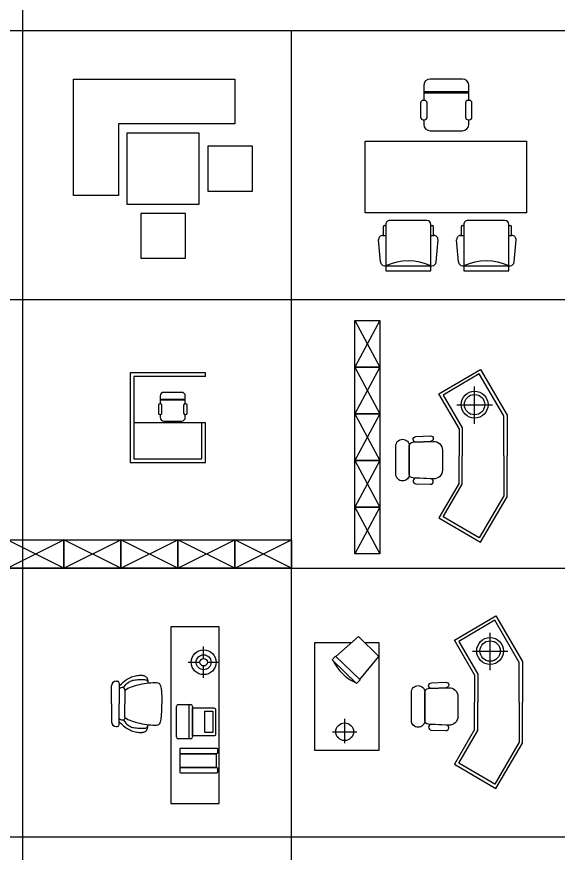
# Model space of a CAD drawing. Extents: x -72339 to 59654, y -38057 to 42097.
# Drawn here: x -66386 to -60337, y 20915 to 30251 of the extents above; entities that cross this region are included whole.
import ezdxf

# ---------------------------------------------------------------- set-up
doc = ezdxf.new("R2010")
doc.units = 0
doc.header["$MEASUREMENT"] = 0
doc.layers.get('0').update_dxf_attribs({"linetype": 'CONTINUOUS'})
doc.layers.add('FU', color=11, linetype='CONTINUOUS')
doc.layers.add('HUM', color=7, linetype='CONTINUOUS')
doc.styles.add('DIM', font='txt')

# ---------------------------------------------------------------- blocks, each defined once
blk = doc.blocks.new('电脑桌1')
for points in [[(226.1, 997.3), (0, 1385.1), (465, 1656.2), (761.4, 1147.7), (761.4, 692.6)], [(725.3, 692.6), (725.3, 1138), (452, 1606.9), (49.4, 1372.1), (262.2, 1007.1), (262.2, 692.6)], [(399.5, 1051.3), (399.5, 1466.8)], [(200.7, 1264.2), (598.3, 1264.2)], [(226.1, 997.3), (226.1, 692.6)], [(226.1, 387.8), (0, 0), (465, -271.1), (761.4, 237.4), (761.4, 692.6)], [(725.3, 692.6), (725.3, 247.2), (452, -221.7), (49.4, 13), (262.2, 378), (262.2, 692.6)], [(226.1, 387.8), (226.1, 692.6)]]:
    blk.add_lwpolyline(points)
for points in [[(-405.1, 878.4), (-405.1, 878.4, -0.414214), (-329.9, 803.2), (-329.9, 488.4, -0.414214), (-405.1, 413.1), (-405.1, 413.1, -0.414214), (-480.4, 488.4), (-480.4, 803.2, -0.414214)], [(-291.2, 845), (-61, 854.3, -0.426134), (40.1, 757.3), (40.1, 534.2, -0.426134), (-61, 437.2), (-291.2, 446.5, -0.402393), (-329.9, 486.8), (-329.9, 804.8, -0.402393)], [(-257.1, 909.2), (-94.9, 915.7, -0.414214), (-62.3, 885.7), (-62.3, 885.7, -0.414214), (-92.3, 853.1), (-254.6, 846.5, -0.414214), (-287.2, 876.5), (-287.2, 876.5, -0.414214)], [(-257.1, 382.4), (-94.9, 375.8, 0.414214), (-62.3, 405.9), (-62.3, 405.9, 0.414214), (-92.3, 438.5), (-254.6, 445.1, 0.414214), (-287.2, 415), (-287.2, 415, 0.414214)]]:
    blk.add_lwpolyline(points, format="xyb", close=True)
for radius in [149.8, 113.7]:
    blk.add_circle((399.5, 1264.2), radius)
blk = doc.blocks.new('电脑桌')
for points in [[(502.2, 791.3), (716.5, 1049.1), (486.8, 1272), (235.7, 1049.8)], [(192.4, 1011.6), (465.2, 746.9), (505.3, 788.3), (232.5, 1052.9)]]:
    blk.add_lwpolyline(points, close=True)
for points in [[(554.9, 1205.9), (714.4, 1205.9), (714.4, 0), (0, 0), (0, 1205.9), (412, 1205.9)], [(333.2, 84), (333.2, 354.1)], [(198.1, 210), (468.2, 210)]]:
    blk.add_lwpolyline(points)
blk.add_circle((333.2, 210), 99)
blk.add_arc((649.9, 1210.3), 490.2, 206.07379, 245.67272)
blk = doc.blocks.new('1049')
for p, q in [((-172.7, -355.1), (-172.7, -221)), ((-345.5, -396.6), (-214.2, -396.6)), ((-172.7, -570.4), (-172.7, -438.1)), ((-131.2, -396.6), (0, -396.6)), ((-1150.9, -609.4), (-1134.9, -609.4)), ((-1114.9, -629.4), (-1114.9, -860.9)), ((-1200.9, -860.9), (-1200.9, -659.4)), ((-1052.6, -708.2), (-1052.6, -860.9)), ((-1200.9, -860.9), (-1200.9, -1062.4)), ((-1114.9, -1092.4), (-1114.9, -860.9)), ((-1052.6, -1013.6), (-1052.6, -860.9)), ((-477, -1230.5), (-477, -890)), ((-457, -870), (-315.7, -870)), ((-337.8, -870), (-337.8, -1250.5)), ((-295.7, -890), (-295.7, -1230.5)), ((-1150.9, -1112.4), (-1134.9, -1112.4)), ((-315.7, -1250.5), (-457, -1250.5))]:
    blk.add_line(p, q)
for points in [[(-539.3, -1972.5), (0, -1972.5), (0, 0), (-539.3, 0)], [(-160.2, -943.2), (-68.7, -943.2), (-68.7, -1181), (-160.2, -1181)], [(-436.7, -1417), (-32, -1417), (-32, -1570.6), (-436.7, -1570.6)]]:
    blk.add_lwpolyline(points, close=True)
for points in [[(-1114.9, -658.8), (-1091.6, -636.8), (-1070.9, -618.4), (-1052.3, -603.3), (-1035.6, -591), (-1020.1, -581.1), (-1005.6, -573.1), (-991.6, -566.6), (-977.7, -561.2), (-963.5, -556.5), (-949.2, -552.4), (-934.9, -549), (-920.9, -546.2), (-907.2, -544.1), (-894, -542.6), (-881.6, -541.8), (-870.1, -541.7), (-859.7, -542.3), (-850.2, -543.5), (-841.8, -545.3), (-834.3, -547.7), (-827.7, -550.6), (-821.8, -553.9), (-816.8, -557.8), (-812.4, -562), (-808.7, -566.6), (-805.6, -571.8), (-802.9, -577.9), (-800.6, -585), (-798.6, -593.4), (-796.8, -603.4), (-795, -615.1), (-793.2, -628.9)], [(-1067.5, -680.5), (-1054.5, -661.6), (-1041.8, -645.9), (-1029.2, -632.9), (-1016.7, -622.4), (-1004.2, -614), (-991.4, -607.4), (-978.4, -602.3), (-965, -598.4), (-951.2, -595.4), (-937, -593.1), (-922.7, -591.5), (-908.4, -590.4), (-894.3, -589.7), (-880.5, -589.4), (-867.2, -589.3), (-854.5, -589.3), (-842.7, -589.3), (-831.9, -589.9), (-822, -591.3), (-813.3, -594.2), (-805.9, -598.8), (-799.9, -605.8), (-795.3, -615.4), (-792.3, -628.4)], [(-1052.6, -708.2), (-1036, -697), (-1017.9, -687), (-998.5, -677.9), (-977.7, -669.6), (-955.9, -662.2), (-933.1, -655.5), (-909.4, -649.5), (-884.9, -644), (-859.9, -639), (-834.7, -634.7), (-809.6, -630.9), (-785.2, -627.9), (-761.7, -625.6), (-739.6, -624.2), (-719.3, -623.7), (-701.2, -624.2), (-685.6, -626), (-672.5, -631.3), (-661.7, -642.1), (-653.1, -660.9), (-646.7, -689.8), (-642.2, -731.3), (-639.6, -787.6), (-638.8, -860.9)], [(-1052.6, -708.2), (-1054.5, -695.5), (-1059.8, -686.4), (-1067.5, -680.5), (-1076.9, -677.8), (-1087.1, -678), (-1097.4, -681.2), (-1106.9, -687), (-1114.9, -695.4)], [(-1052.6, -1013.6), (-1036, -1024.8), (-1017.9, -1034.8), (-998.5, -1044), (-977.7, -1052.2), (-955.9, -1059.6), (-933.1, -1066.3), (-909.4, -1072.4), (-884.9, -1077.8), (-859.9, -1082.8), (-834.7, -1087.1), (-809.6, -1090.9), (-785.2, -1093.9), (-761.7, -1096.2), (-739.6, -1097.6), (-719.3, -1098.1), (-701.2, -1097.6), (-685.6, -1095.8), (-672.5, -1090.6), (-661.7, -1079.7), (-653.1, -1061), (-646.7, -1032), (-642.2, -990.5), (-639.6, -934.3), (-638.8, -860.9)], [(-1052.6, -1013.6), (-1054.5, -1026.3), (-1059.8, -1035.5), (-1067.5, -1041.3), (-1076.9, -1044.1), (-1087.1, -1043.8), (-1097.4, -1040.7), (-1106.9, -1034.8), (-1114.9, -1026.5)], [(-1114.9, -1063), (-1091.6, -1085.1), (-1070.9, -1103.4), (-1052.3, -1118.5), (-1035.6, -1130.8), (-1020.1, -1140.7), (-1005.6, -1148.7), (-991.6, -1155.2), (-977.7, -1160.6), (-963.5, -1165.3), (-949.2, -1169.4), (-934.9, -1172.8), (-920.9, -1175.6), (-907.2, -1177.7), (-894, -1179.2), (-881.6, -1180), (-870.1, -1180.1), (-859.7, -1179.5), (-850.2, -1178.3), (-841.8, -1176.5), (-834.3, -1174.1), (-827.7, -1171.2), (-821.8, -1167.9), (-816.8, -1164.1), (-812.4, -1159.8), (-808.7, -1155.2), (-805.6, -1150), (-802.9, -1144), (-800.6, -1136.8), (-798.6, -1128.4), (-796.8, -1118.4), (-795, -1106.7), (-793.2, -1092.9)], [(-1067.5, -1041.3), (-1054.5, -1060.2), (-1041.8, -1075.9), (-1029.2, -1088.9), (-1016.7, -1099.4), (-1004.2, -1107.8), (-991.4, -1114.4), (-978.4, -1119.5), (-965, -1123.4), (-951.2, -1126.4), (-937, -1128.7), (-922.7, -1130.3), (-908.4, -1131.4), (-894.3, -1132.1), (-880.5, -1132.4), (-867.2, -1132.5), (-854.5, -1132.5), (-842.7, -1132.5), (-831.9, -1131.9), (-822, -1130.5), (-813.3, -1127.7), (-805.9, -1123), (-799.9, -1116.1), (-795.3, -1106.4), (-792.3, -1093.5)]]:
    blk.add_lwpolyline(points)
for points in [[(-295.7, -906.6), (-59.4, -906.6, -0.414214), (-39.4, -926.6), (-39.4, -1199.4, -0.414214), (-59.4, -1219.4), (-295.7, -1219.4)], [(-426.7, -1354.8), (-29.2, -1354.8, -0.414214), (-19.2, -1364.8), (-19.2, -1407, -0.414214), (-29.2, -1417), (-426.7, -1417, -0.414214), (-436.7, -1407), (-436.7, -1364.8, -0.414214)], [(-426.7, -1570.6), (-29.2, -1570.6, -0.414214), (-19.2, -1580.6), (-19.2, -1622.8, -0.414214), (-29.2, -1632.8), (-426.7, -1632.8, -0.414214), (-436.7, -1622.8), (-436.7, -1580.6, -0.414214)]]:
    blk.add_lwpolyline(points, format="xyb", close=True)
for radius in [138.5, 83.6, 41.5]:
    blk.add_circle((-172.7, -396.6), radius)
for centre, radius, start, end in [((-1150.9, -659.4), 50, 90, 180), ((-1134.9, -629.4), 20, 0, 90), ((-457, -890), 20, 90, 180), ((-315.7, -890), 20, 0, 90), ((-1150.9, -1062.4), 50, 180, 270), ((-1134.9, -1092.4), 20, 270, 0), ((-457, -1230.5), 20, 180, 270), ((-315.7, -1230.5), 20, 270, 0)]:
    blk.add_arc(centre, radius, start, end)
blk = doc.blocks.new('1472')
for p, q in [((0, 0), (1800, 0)), ((0, -1300), (0, 0)), ((1800, 0), (1800, -500)), ((500, -500), (500, -1300)), ((1800, -500), (500, -500)), ((600, -600), (1400, -600)), ((600, -1400), (600, -600)), ((1400, -600), (1400, -1400)), ((1500, -750), (1500, -1250)), ((2000, -750), (1500, -750)), ((2000, -1250), (2000, -750)), ((500, -1300), (0, -1300)), ((1500, -1250), (2000, -1250)), ((1400, -1400), (600, -1400)), ((1250, -1500), (750, -1500)), ((750, -1500), (750, -2000)), ((1250, -2000), (1250, -1500)), ((750, -2000), (1250, -2000))]:
    blk.add_line(p, q)
at = {"style": 'DIM', "flags": 1}
for tag in ['XVALUE', 'YVALUE']:
    blk.add_attdef(tag, (-999999, -999999), '', height=0.02, dxfattribs=at)
blk = doc.blocks.new('CHA1')
at = {"layer": 'FU'}
for p, q in [((-36, 0), (-36, -73.6)), ((36, 0), (-36, 0)), ((36, -73.6), (36, 0)), ((-36, -8), (-38.1, -8)), ((36, -8), (-36, -8)), ((38.1, -8), (36, -8)), ((-44.5, -13.9), (-47.4, -49.1)), ((44.5, -13.9), (47.4, -49.1)), ((-36, -56), (-41, -56)), ((-40, -56), (-40, -70)), ((41, -56), (36, -56)), ((40, -70), (40, -56)), ((-36, -72), (-38, -72)), ((-29.6, -80), (29.6, -80)), ((38, -72), (36, -72))]:
    blk.add_line(p, q, dxfattribs=at)
for centre, radius, start, end in [((-38.1, -14.4), 6.4, 90, 175.2364), ((0, 69.3), 85, 244.9424, 295.0576), ((38.1, -14.4), 6.4, 4.7636, 90), ((-41, -49.6), 6.4, 175.2364, 270), ((41, -49.6), 6.4, 270, 4.7636), ((-38, -70), 2, 180, 270), ((-29.6, -73.6), 6.4, 180, 270), ((29.6, -73.6), 6.4, 270, 0), ((38, -70), 2, 270, 0)]:
    blk.add_arc(centre, radius, start, end, dxfattribs=at)
blk = doc.blocks.new('CHA8')
at = {"layer": 'FU'}
for p, q in [((18, 0), (-18, 0)), ((-25.2, -7.2), (-25.2, -23.81)), ((25.2, -23.81), (25.2, -7.2)), ((25.2, -14.4), (-25.2, -14.4)), ((25.2, -15.84), (-25.2, -15.84)), ((-28.72, -26.69), (-28.72, -42.53)), ((-24.4, -23.81), (-25.84, -23.81)), ((-21.52, -42.53), (-21.52, -26.69)), ((21.39, -26.69), (21.39, -42.53)), ((25.71, -23.81), (24.27, -23.81)), ((28.59, -42.53), (28.59, -26.69)), ((-25.84, -45.41), (-24.4, -45.41)), ((-25.2, -45.41), (-25.2, -50.4)), ((24.27, -45.41), (25.71, -45.41)), ((25.2, -50.4), (25.2, -45.41)), ((-18, -57.6), (18, -57.6))]:
    blk.add_line(p, q, dxfattribs=at)
for centre, radius, start, end in [((-18, -7.2), 7.2, 90, 180), ((18, -7.2), 7.2, 0, 90), ((-25.84, -26.69), 2.88, 90, 180), ((-24.4, -26.69), 2.88, 0, 90), ((24.27, -26.69), 2.88, 90, 180), ((25.71, -26.69), 2.88, 0, 90), ((-25.84, -42.53), 2.88, 180, 270), ((-24.4, -42.53), 2.88, 270, 0), ((24.27, -42.53), 2.88, 180, 270), ((25.71, -42.53), 2.88, 270, 0), ((-18, -50.4), 7.2, 180, 270), ((18, -50.4), 7.2, 270, 0)]:
    blk.add_arc(centre, radius, start, end, dxfattribs=at)
blk = doc.blocks.new('2453')
at = {"layer": 'FU'}
blk.add_lwpolyline([(0, 0), (0, 800), (1800, 800), (1800, 0)], close=True, dxfattribs=at)
at = {"xscale": 7, "yscale": 7, "zscale": 7, "rotation": 180}
for p in [(480.9, -646), (1352.5, -646)]:
    blk.add_blockref('CHA1', p, dxfattribs=at)
at = {"layer": 'FU', "xscale": 10, "yscale": 10, "zscale": 10}
blk.add_blockref('CHA8', (905.4, 1492.5), dxfattribs=at)
at = {"style": 'DIM', "flags": 1}
for tag in ['XVALUE', 'YVALUE']:
    blk.add_attdef(tag, (-999999, -999999), '', height=0.02, dxfattribs=at)
blk = doc.blocks.new('2465')
for p, q in [((840, 1000), (0, 1000)), ((0, 1000), (0, 0)), ((40, 960), (40, 40)), ((840, 960), (40, 960)), ((840, 960), (840, 1000)), ((576.5, 781), (376.5, 781)), ((339, 654.7), (331, 654.7)), ((336.5, 741), (336.5, 654.7)), ((616.5, 701), (336.5, 701)), ((616.5, 693), (336.5, 693)), ((621.4, 654.7), (613.4, 654.7)), ((616.5, 654.7), (616.5, 741)), ((315, 638.7), (315, 550.7)), ((355, 550.7), (355, 638.7)), ((597.4, 638.7), (597.4, 550.7)), ((637.4, 550.7), (637.4, 638.7)), ((331, 534.7), (339, 534.7)), ((336.5, 534.7), (336.5, 501)), ((613.4, 534.7), (621.4, 534.7)), ((616.5, 501), (616.5, 534.7)), ((840, 440), (40, 440)), ((376.5, 461), (576.5, 461)), ((800, 40), (800, 440)), ((840, 0), (840, 440)), ((0, 0), (840, 0)), ((40, 40), (800, 40))]:
    blk.add_line(p, q)
for centre, radius, start, end in [((376.5, 741), 40, 90, 180), ((576.5, 741), 40, 0, 90), ((331, 638.7), 16, 90, 180), ((339, 638.7), 16, 0, 90), ((613.4, 638.7), 16, 90, 180), ((621.4, 638.7), 16, 0, 90), ((331, 550.7), 16, 180, 270), ((376.5, 501), 40, 180, 270), ((339, 550.7), 16, 270, 0), ((576.5, 501), 40, 270, 0), ((613.4, 550.7), 16, 180, 270), ((621.4, 550.7), 16, 270, 0)]:
    blk.add_arc(centre, radius, start, end)
at = {"style": 'DIM', "flags": 1}
for tag in ['XVALUE', 'YVALUE']:
    blk.add_attdef(tag, (-999999, -999999), '', height=0.02, dxfattribs=at)
blk = doc.blocks.new('书房2')
for points in [[(0, 2605.2), (278.1, 2084.2)], [(278.1, 2605.2), (0, 2084.2)], [(278.1, 2084.2), (0, 1563.1)], [(0, 2084.2), (278.1, 1563.1)], [(1162.8, 1398.5), (936.7, 1786.3), (1401.7, 2057.4), (1698.1, 1548.9), (1698.1, 1093.7)], [(1662.1, 1093.7), (1662.1, 1539.2), (1388.7, 2008), (986.1, 1773.3), (1198.9, 1408.3), (1198.9, 1093.7)], [(1336.2, 1452.4), (1336.2, 1868)], [(1137.4, 1665.4), (1535, 1665.4)], [(278.1, 1563.1), (0, 1042.1)], [(0, 1563.1), (278.1, 1042.1)], [(1162.8, 1398.5), (1162.8, 1093.7)], [(278.1, 1042.1), (0, 521)], [(0, 1042.1), (278.1, 521)], [(1162.8, 789), (936.7, 401.2), (1401.7, 130.1), (1698.1, 638.6), (1698.1, 1093.7)], [(1662.1, 1093.7), (1662.1, 648.3), (1388.7, 179.5), (986.1, 414.2), (1198.9, 779.2), (1198.9, 1093.7)], [(1162.8, 789), (1162.8, 1093.7)], [(278.1, 521), (0, 0)], [(0, 521), (278.1, 0)]]:
    blk.add_lwpolyline(points)
for points in [[(0, 2605.2), (278.1, 2605.2), (278.1, 2084.2), (0, 2084.2)], [(0, 2084.2), (278.1, 2084.2), (278.1, 1563.1), (0, 1563.1)], [(0, 1563.1), (278.1, 1563.1), (278.1, 1042.1), (0, 1042.1)], [(0, 1042.1), (278.1, 1042.1), (278.1, 521), (0, 521)], [(0, 521), (278.1, 521), (278.1, 0), (0, 0)]]:
    blk.add_lwpolyline(points, close=True)
for points in [[(679.6, 1310.3), (841.9, 1316.9, -0.414214), (874.5, 1286.8), (874.5, 1286.8, -0.414214), (844.4, 1254.2), (682.2, 1247.7, -0.414214), (649.6, 1277.7), (649.6, 1277.7, -0.414214)], [(531.6, 1279.6), (531.6, 1279.6, -0.414214), (606.9, 1204.3), (606.9, 889.5, -0.414214), (531.6, 814.3), (531.6, 814.3, -0.414214), (456.3, 889.5), (456.3, 1204.3, -0.414214)], [(645.5, 1246.2), (875.7, 1255.5, -0.426134), (976.8, 1158.5), (976.8, 935.4, -0.426134), (875.7, 838.4), (645.5, 847.7, -0.402393), (606.9, 887.9), (606.9, 1205.9, -0.402393)], [(679.6, 783.6), (841.9, 777, 0.414214), (874.5, 807.1), (874.5, 807.1, 0.414214), (844.4, 839.7), (682.2, 846.2, 0.414214), (649.6, 816.2), (649.6, 816.2, 0.414214)]]:
    blk.add_lwpolyline(points, format="xyb", close=True)
for radius in [149.8, 113.7]:
    blk.add_circle((1336.2, 1665.4), radius)
blk = doc.blocks.new('1050')
for p, q in [((-2542.6, 0), (-3178.3, 317.5)), ((-3178.3, 0), (-2542.6, 317.5)), ((-2542.6, 0), (-1907, 317.5)), ((-1907, 0), (-2542.6, 317.5)), ((-1907, 0), (-1271.3, 317.5)), ((-1271.3, 0), (-1907, 317.5)), ((-635.7, 0), (-1271.3, 317.5)), ((-1271.3, 0), (-635.7, 317.5)), ((-635.7, 0), (0, 317.5)), ((0, 0), (-635.7, 317.5))]:
    blk.add_line(p, q)
for points in [[(-3178.3, 317.5), (-2542.6, 317.5), (-2542.6, 0), (-3178.3, 0)], [(-2542.6, 317.5), (-1907, 317.5), (-1907, 0), (-2542.6, 0)], [(-1907, 317.5), (-1271.3, 317.5), (-1271.3, 0), (-1907, 0)], [(-1271.3, 317.5), (-635.7, 317.5), (-635.7, 0), (-1271.3, 0)], [(-635.7, 317.5), (0, 317.5), (0, 0), (-635.7, 0)]]:
    blk.add_lwpolyline(points, close=True)

msp = doc.modelspace()

# ---------------------------------------------------------------- linework, layer by layer
for p, q in [((-66316, 12096.7), (-66316, 42096.7)), ((-72316, 30096.7), (-18316, 30096.7)), ((-63316, 12096.7), (-63316, 30096.7)), ((-72316, 27096.7), (-48316, 27096.7)), ((-69316, 24096.7), (-18316, 24096.7)), ((-72316, 21096.7), (-48316, 21096.7))]:
    msp.add_line(p, q)

# ---------------------------------------------------------------- block references
for name, p in [('1472', (-65750.8, 29555.7)), ('2453', (-62493.3, 28062.9)), ('书房2', (-62608, 24256.1)), ('2465', (-65119.3, 25277.9)), ('电脑桌1', (-61498, 21908)), ('电脑桌', (-63056.4, 22061.6))]:
    msp.add_blockref(name, p)
at = {"layer": 'HUM'}
for name, p in [('1050', (-63316, 24096.7)), ('1049', (-64125.4, 23443.6))]:
    msp.add_blockref(name, p, dxfattribs=at)

doc.saveas('drawing.dxf')
